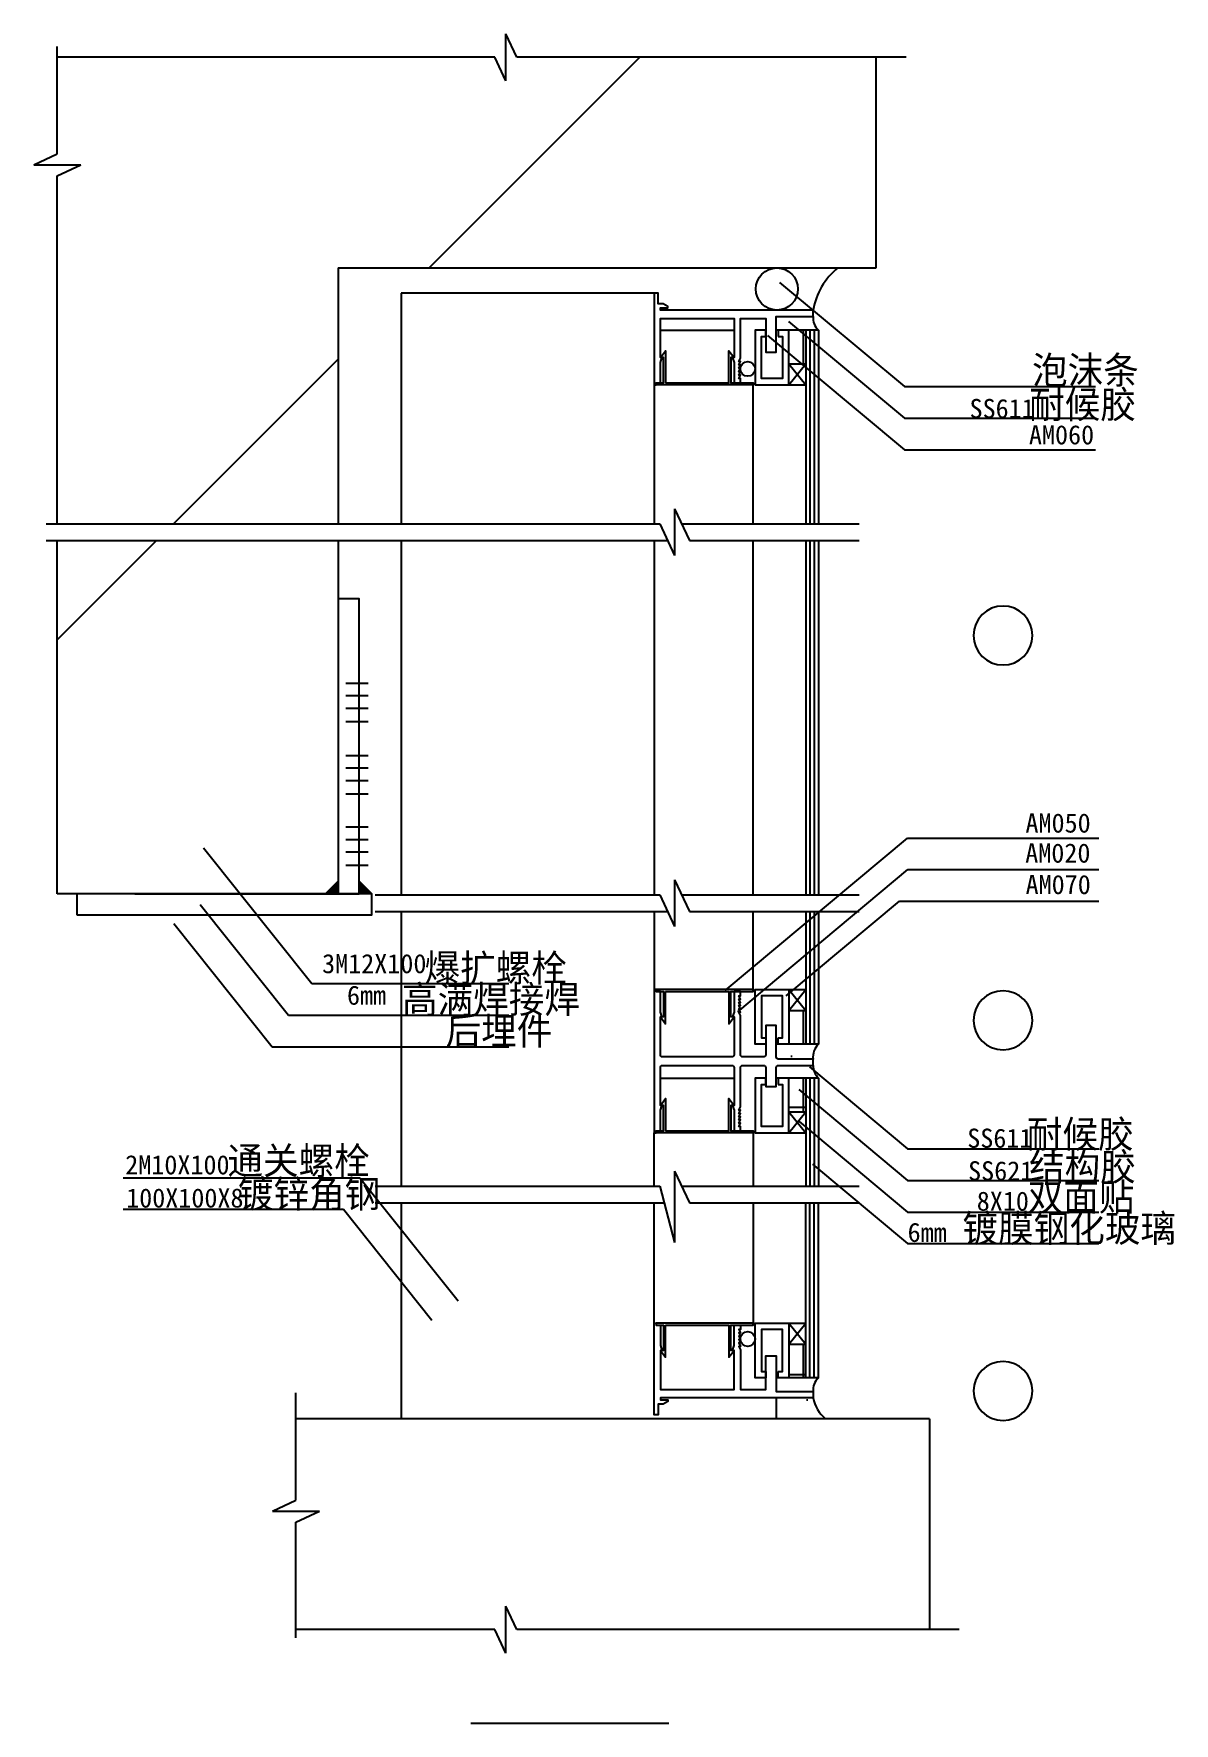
# Model space of a CAD drawing. Header units: metres. Extents: x 14261 to 68404, y 8857 to 89053.
import ezdxf

# ---------------------------------------------------------------- set-up
doc = ezdxf.new("R2010")
doc.units = ezdxf.units.M
for name, color, linetype in [('AXIS', 3, 'Continuous'), ('COLUMN', 7, 'Continuous'), ('OTHER', 122, 'Continuous'), ('PUB_DIM', 3, 'Continuous'), ('PUB_TEXT', 7, 'Continuous'), ('STAIR', 2, 'Continuous')]:
    doc.layers.add(name, color=color, linetype=linetype)
pattern_1 = [(45, (0, 0), (-22451, 22451), [])]

# ---------------------------------------------------------------- blocks, each defined once
blk = doc.blocks.new('U_X15IBN')
blk.add_lwpolyline([(23, 5), (23, 3), (3, 3), (3, 13), (23, 13), (23, 11), (26, 11), (26, 16), (0, 16), (0, 0), (26, 0), (26, 5)], close=True)
blk = doc.blocks.new('U_X13OTC')
blk.add_lwpolyline([(4.5, -1), (34.5, -1), (34.5, -16.2), (37, -13), (35.5, -13), (35.5, -1), (37, -1), (46, -1), (46, 0), (0, 0), (0, -1), (3.5, -1), (3.5, -13), (2, -13), (4.5, -16.2)], close=True)
blk = doc.blocks.new('U_X12OLE')
blk.add_lwpolyline([(37.42, 30.5, -0.51), (37.26, 30.71), (38, 32.92), (38, 42.5), (41, 42.5), (41, 40.5), (40.19, 40.5), (41, 38.89), (40.19, 38.89), (41, 37.27), (40.19, 37.27), (41, 35.66), (40.19, 35.66), (41, 34.05), (40.19, 34.05), (41, 32.44), (40.19, 32.44), (41, 30.82), (41, 12), (53, 12), (53, 28), (58, 28), (58, 11), (75.5, 11), (75.5, 8), (3, 8), (3, 7), (6.5, 7), (6.5, 6.25), (4.34, 5), (2, 5), (2, 0), (0, 0), (0, 43.5), (1, 43.5), (1, 42.5), (3, 42.5), (3, 32.92), (3.74, 30.71, -0.51), (3.58, 30.5), (3, 30.5), (3, 12), (38, 12), (38, 30.5)], format="xyb", close=True)
blk = doc.blocks.new('U_X2PDB')
blk.add_lwpolyline([(-3, 53, -0.41), (-2, 52), (-2, 42, -0.41), (-3, 41), (-21.71, 41), (-23.26, 40.23), (-23.26, 41), (-24.81, 40.23), (-24.81, 41), (-26.35, 40.23), (-26.35, 41), (-27.9, 40.23), (-27.9, 41), (-29.45, 40.23), (-29.45, 41), (-31, 40.23), (-31, 41), (-33, 41), (-33, 38), (-23.32, 38), (-21.2, 37.29, 0.51), (-21, 37.44), (-21, 38), (-3, 38, -0.41), (-2, 37), (-2, 4, -0.41), (-3, 3), (-21, 3), (-21, 3.56, 0.51), (-21.2, 3.71), (-23.32, 3), (-33, 3), (-33, 1), (-34, 1), (-34, 0), (34, 0), (34, 1), (33, 1), (33, 3), (23.32, 3), (21.2, 3.71, 0.51), (21, 3.56), (21, 3), (3, 3, -0.41), (2, 4), (2, 37, -0.41), (3, 38), (21, 38), (21, 37.44, 0.51), (21.2, 37.29), (23.32, 38), (33, 38), (33, 41), (31, 41), (31, 40.23), (29.45, 41), (29.45, 40.23), (27.9, 41), (27.9, 40.23), (26.35, 41), (26.35, 40.23), (24.81, 41), (24.81, 40.23), (23.26, 41), (23.26, 40.23), (21.71, 41), (3, 41, -0.41), (2, 42), (2, 52, -0.41), (3, 53), (12, 53), (12, 58), (3, 58, -0.41), (2, 59), (2, 75.5), (-1, 75.5), (-1, 59, -0.41), (-2, 58), (-17, 58), (-17, 53)], format="xyb", close=True)
blk = doc.blocks.new('_INDEX1')
blk.add_lwpolyline([(-0.5, 0, 1), (0.5, 0, 1)], format="xyb", close=True)

msp = doc.modelspace()

# ---------------------------------------------------------------- hatches: boundary and pattern name
at = {"layer": 'AXIS'}
h = msp.add_hatch(dxfattribs=at)
h.set_pattern_fill('AN31C', scale=10000)
h.set_pattern_definition(pattern_1)
h.paths.add_polyline_path([(19782.75, 60328.1), (20748.76, 61112.46), (20748.76, 61160.95), (20915.22, 61128.11), (20915.31, 61128.11), (20915.31, 61128.09), (21359.28, 61040.51), (21359.28, 61345.1), (22459.23, 61128.11), (28708.54, 61128.11), (28708.54, 64995.43), (15374.88, 64995.43), (15374.88, 48228.1), (16308.54, 48228.1), (19908.55, 48228.1), (19908.55, 54536.71), (19703.26, 55577.37), (19996.14, 55577.37), (19875.7, 56187.89), (19924.18, 56187.89), (20708.54, 57153.89), (21492.9, 56187.89), (21541.39, 56187.89), (21508.55, 56021.42), (21508.55, 56021.33), (21508.53, 56021.33), (21420.95, 55577.37), (21725.54, 55577.37), (21508.55, 54477.41), (21508.55, 48228.1), (28108.54, 48228.1), (28708.54, 48828.1), (28708.54, 59528.11), (22399.93, 59528.11), (21359.28, 59322.82), (21359.28, 59615.7), (20748.76, 59495.26), (20748.76, 59543.74)])
h.paths.add_polyline_path([(15374.88, 65795.43), (28708.54, 65795.43), (28708.54, 77938.52), (54258.54, 77938.52), (54258.54, 87938.52), (37186.45, 87938.52), (36667.38, 89052.79), (36667.38, 86824.26), (36148.31, 87938.52), (15374.88, 87938.52), (15374.88, 83352.16), (14260.61, 82833.09), (16489.14, 82833.09), (15374.88, 82314.02)])
h = msp.add_hatch(dxfattribs=at)
h.set_pattern_fill('ANSI37', scale=5000)
h.paths.add_polyline_path([(50539.25, 76938.52, 1), (48539.25, 76938.52, 1)])
h = msp.add_hatch(dxfattribs=at)
h.set_pattern_fill('ANSI32', scale=5000)
h.paths.add_polyline_path([(28708.54, 60328.1), (29708.54, 60328.1), (29708.54, 48228.1), (28708.54, 48228.1)])
h.paths.add_polyline_path([(29708.54, 62228.1), (29708.54, 60328.1), (29508.54, 60328.1), (28708.54, 60328.1), (28708.54, 62228.1)])
h = msp.add_hatch(dxfattribs=at)
h.set_pattern_fill('ANSI32', scale=5000)
h.paths.add_polyline_path([(21308.54, 47228.1), (19808.54, 47228.1), (16308.54, 47228.1), (16308.54, 48228.1), (21308.54, 48228.1)])
h.paths.add_polyline_path([(30308.54, 47228.1), (21308.54, 47228.1), (21308.54, 47428.1), (21308.54, 48228.1), (30308.54, 48228.1)])
h = msp.add_hatch(dxfattribs=at)
h.set_pattern_fill('SOLID')
h.paths.add_polyline_path([(29708.54, 48828.1), (29708.54, 48228.1), (30308.54, 48228.1)])
h = msp.add_hatch(dxfattribs=at)
h.set_pattern_fill('AN31C', scale=10000)
h.set_pattern_definition(pattern_1)
h.paths.add_polyline_path([(34642.94, 23301.67), (32708.54, 23301.67), (26708.54, 23301.67), (26708.54, 19439.4), (25594.28, 18920.33), (27822.81, 18920.33), (26708.54, 18401.26), (26708.54, 13301.67), (36148.31, 13301.67), (36667.38, 12187.4), (36667.38, 14415.93), (37186.45, 13301.67), (56779.5, 13301.67), (56779.5, 23301.67), (41242.94, 23301.67), (41242.94, 17052.36), (41459.93, 15952.4), (41155.34, 15952.4), (41242.92, 15508.44), (41242.94, 15508.44), (41242.94, 15341.89), (41227.29, 15341.89), (40442.93, 14375.88), (39658.58, 15341.89), (39642.94, 15341.89), (39642.94, 15508.44), (39730.53, 15952.4), (39437.65, 15952.4), (39642.94, 16993.06), (39642.94, 23301.67), (36242.94, 23301.67), (36242.94, 17052.36), (36459.93, 15952.4), (36155.34, 15952.4), (36242.92, 15508.44), (36242.94, 15508.44), (36242.94, 15341.89), (36227.29, 15341.89), (35442.93, 14375.88), (34658.58, 15341.89), (34642.94, 15341.89), (34642.94, 15508.44), (34730.53, 15952.4), (34437.65, 15952.4), (34642.94, 16993.06)])
at = {"layer": 'COLUMN'}
h = msp.add_hatch(dxfattribs=at)
h.set_pattern_fill('SOLID')
h.paths.add_polyline_path([(28708.54, 48828.1), (28708.54, 48228.1), (28108.54, 48228.1)])
at = {"layer": 'OTHER'}
h = msp.add_hatch(dxfattribs=at)
h.set_pattern_fill('ANSI31', scale=2500)
h.paths.add_polyline_path([(47508.54, 75488.52, 0.41), (47408.54, 75588.52), (44108.54, 75588.52, 0.41), (44008.54, 75488.52), (44008.54, 74988.52), (47508.54, 74988.52)])
h = msp.add_hatch(dxfattribs=at)
h.set_pattern_fill('ANSI31', scale=2500)
h.paths.add_polyline_path([(47508.54, 39483.79), (47508.54, 39983.79, 0.41), (47408.54, 40083.79), (44108.54, 40083.79, 0.41), (44008.54, 39983.79), (44008.54, 39483.79)])
at = {"layer": 'PUB_DIM'}
h = msp.add_hatch(dxfattribs=at)
h.set_pattern_fill('AR-SAND', scale=500)
h.paths.add_polyline_path([(50539.25, 76938.52, -0.41), (49539.25, 75938.52), (51258.54, 75938.52, -0.18), (52433, 77938.52), (49539.25, 77938.52, -0.41)])
h = msp.add_hatch(dxfattribs=at)
h.set_pattern_fill('AR-SAND', scale=500)
h.paths.add_polyline_path([(50908.54, 74988.52), (51508.54, 74988.52, -0.22), (51258.54, 75638.52), (49508.54, 75638.52), (49508.54, 74988.52), (49608.54, 74988.52), (50108.54, 74988.52)])
h = msp.add_hatch(dxfattribs=at)
h.set_pattern_fill('AR-SAND', scale=200)
h.paths.add_polyline_path([(50108.54, 41083.79), (49608.54, 41083.79), (49508.54, 41083.79), (49508.54, 40433.79), (51258.54, 40433.79, -0.22), (51508.54, 41083.79), (50908.54, 41083.79)])
h = msp.add_hatch(dxfattribs=at)
h.set_pattern_fill('AR-SAND', scale=200)
h.paths.add_polyline_path([(50108.54, 39483.79), (50908.54, 39483.79), (51508.54, 39483.79, -0.2), (51258.54, 40083.79), (49608.54, 40083.79, 0.41), (49508.54, 39983.79), (49508.54, 39483.79), (49608.54, 39483.79)])
h = msp.add_hatch(dxfattribs=at)
h.set_pattern_fill('AR-SAND', scale=200)
h.paths.add_polyline_path([(50108.54, 25251.67), (49608.54, 25251.67), (49508.54, 25251.67), (49508.54, 24601.67), (51258.54, 24601.67, -0.22), (51508.54, 25251.67), (50908.54, 25251.67)])
h = msp.add_hatch(dxfattribs=at)
h.set_pattern_fill('AR-SAND', scale=200)
h.paths.add_polyline_path([(49508.54, 24301.67), (49508.54, 23301.67), (51855.63, 23301.67, -0.17), (51258.54, 24301.67)])
at = {"layer": 'STAIR'}
h = msp.add_hatch(dxfattribs=at)
h.set_pattern_fill('NET', scale=2000)
h.paths.add_polyline_path([(50108.54, 73388.52), (50108.54, 74988.52), (50908.54, 74988.52), (50908.54, 73388.52)])
h = msp.add_hatch(dxfattribs=at)
h.set_pattern_fill('ANSI37', scale=2000)
h.paths.add_polyline_path([(48508.54, 73143.58, 1), (47808.54, 73143.58, 1)])
h = msp.add_hatch(dxfattribs=at)
h.set_pattern_fill('NET', scale=2000)
h.paths.add_polyline_path([(50108.54, 42683.79), (50108.54, 41083.79), (50908.54, 41083.79), (50908.54, 42683.79)])
h = msp.add_hatch(dxfattribs=at)
h.set_pattern_fill('NET', scale=2000)
h.paths.add_polyline_path([(50108.54, 37883.79), (50108.54, 39483.79), (50908.54, 39483.79), (50908.54, 37883.79)])
h = msp.add_hatch(dxfattribs=at)
h.set_pattern_fill('ANSI37', scale=2000)
h.paths.add_polyline_path([(48508.54, 27096.61, 1), (47808.54, 27096.61, 1)])
h = msp.add_hatch(dxfattribs=at)
h.set_pattern_fill('NET', scale=2000)
h.paths.add_polyline_path([(50108.54, 26851.67), (50108.54, 25251.67), (50908.54, 25251.67), (50908.54, 26851.67)])

# ---------------------------------------------------------------- linework, layer by layer
msp.add_line((35016.42, 8857.02), (44413.96, 8857.02))
at = {"layer": 'AXIS'}
for p, q in [((37186.45, 87938.52), (36667.38, 89052.79)), ((36667.38, 86824.26), (36667.38, 89052.79)), ((15374.88, 83352.16), (15374.88, 88455.21)), ((36148.31, 87938.52), (15374.88, 87938.52)), ((36667.38, 86824.26), (36148.31, 87938.52)), ((55676.58, 87938.52), (37186.45, 87938.52)), ((14260.61, 82833.09), (15374.88, 83352.16)), ((14260.61, 82833.09), (16489.14, 82833.09)), ((15374.88, 82314.02), (16489.14, 82833.09)), ((15374.88, 65795.43), (15374.88, 82314.02)), ((49667.59, 77253.33), (55591.31, 72307.72)), ((43708.54, 76738.52), (31708.54, 76738.52)), ((50094.73, 75396.72), (55591.31, 70807.72)), ((49089.76, 74735.75), (55591.31, 69307.72)), ((55591.31, 72307.72), (64671.59, 72307.72)), ((55591.31, 70807.72), (64671.59, 70807.72)), ((55591.31, 69307.72), (64671.59, 69307.72)), ((14847.72, 65795.43), (43976.18, 65795.43)), ((43976.18, 65795.43), (44681.59, 64281.16)), ((44681.59, 66509.69), (44681.59, 64281.16)), ((44681.59, 66509.69), (45386.99, 64995.43)), ((45014.32, 65795.43), (53447.43, 65795.43)), ((14847.72, 64995.43), (44348.85, 64995.43)), ((15374.88, 48228.1), (15374.88, 64995.43)), ((45386.99, 64995.43), (53447.43, 64995.43)), ((29072.98, 58231.36), (30133.77, 58231.36)), ((29072.98, 57637.86), (30133.77, 57637.86)), ((29072.98, 57044.37), (30133.77, 57044.37)), ((29072.98, 56408.47), (30133.77, 56408.47)), ((29072.98, 54797.55), (30133.77, 54797.55)), ((29072.98, 54204.05), (30133.77, 54204.05)), ((29072.98, 53610.55), (30133.77, 53610.55)), ((29072.98, 52974.66), (30133.77, 52974.66)), ((29072.98, 51406.12), (30133.77, 51406.12)), ((29072.98, 50812.63), (30133.77, 50812.63)), ((47077.36, 43637), (55746.75, 50874.91)), ((55746.75, 50874.91), (64827.02, 50874.91)), ((22321.25, 50408.85), (27455.84, 43969.72)), ((29072.98, 50219.13), (30133.77, 50219.13)), ((29072.98, 49583.23), (30133.77, 49583.23)), ((47689.11, 42633.38), (55763.95, 49374.91)), ((55763.95, 49374.91), (64827.02, 49374.91)), ((30308.54, 48228.1), (29708.54, 48828.1)), ((30473.96, 48183.79), (43976.18, 48183.79)), ((43976.18, 48183.79), (44681.59, 46669.52)), ((44681.59, 48898.05), (44681.59, 46669.52)), ((44681.59, 48898.05), (45386.99, 47383.79)), ((45014.32, 48183.79), (53447.43, 48183.79)), ((22159.46, 47728.1), (26352.52, 42469.72)), ((30473.96, 47383.79), (44348.85, 47383.79)), ((45386.99, 47383.79), (53447.43, 47383.79)), ((49986.9, 43390.83), (55357.81, 47874.91)), ((55357.81, 47874.91), (64827.02, 47874.91)), ((20909.98, 46814.95), (25571, 40969.72)), ((27455.84, 43969.72), (36809.48, 43969.72)), ((26352.52, 42469.72), (36809.48, 42469.72)), ((25571, 40969.72), (36809.48, 40969.72)), ((51082.94, 40015.6), (55746.75, 36121.87)), ((50577.9, 38937.24), (55746.75, 34621.87)), ((50601.9, 37417.21), (55746.75, 33121.87)), ((55746.75, 36121.87), (64827.02, 36121.87)), ((51234.95, 35388.68), (55746.75, 31621.87)), ((29745.33, 34735.04), (18506.85, 34735.04)), ((34406.34, 28889.81), (29745.33, 34735.04)), ((44681.59, 35068.5), (44681.59, 31669.52)), ((44681.59, 35068.5), (45386.99, 33554.23)), ((55746.75, 34621.87), (64827.02, 34621.87)), ((30473.96, 34354.23), (43976.18, 34354.23)), ((43976.18, 34354.23), (44681.59, 31669.52)), ((45014.32, 34354.23), (53447.43, 34354.23)), ((28963.81, 33235.04), (18506.85, 33235.04)), ((33156.87, 27976.66), (28963.81, 33235.04)), ((30473.96, 33554.23), (44186.38, 33554.23)), ((45386.99, 33554.23), (53447.43, 33554.23)), ((55746.75, 33121.87), (64827.02, 33121.87)), ((55746.75, 31621.87), (64827.02, 31621.87)), ((26708.54, 19439.4), (26708.54, 24542.45)), ((49508.54, 24301.67), (49508.54, 23301.67)), ((56779.5, 23301.67), (26708.54, 23301.67)), ((56779.5, 23301.67), (56779.5, 13301.67)), ((25594.28, 18920.33), (26708.54, 19439.4)), ((25594.28, 18920.33), (27822.81, 18920.33)), ((26708.54, 18401.26), (27822.81, 18920.33)), ((26708.54, 12908.08), (26708.54, 18401.26)), ((37186.45, 13301.67), (36667.38, 14415.93)), ((36667.38, 12187.4), (36667.38, 14415.93)), ((36148.31, 13301.67), (26708.54, 13301.67)), ((36667.38, 12187.4), (36148.31, 13301.67)), ((58197.53, 13301.67), (37186.45, 13301.67))]:
    msp.add_line(p, q, dxfattribs=at)
for points in [[(28708.54, 48228.1), (29708.54, 48228.1), (29708.54, 62228.1), (28708.54, 62228.1)], [(16308.54, 47228.1), (30308.54, 47228.1), (30308.54, 48228.1), (16308.54, 48228.1)]]:
    msp.add_lwpolyline(points, close=True, dxfattribs=at)
msp.add_circle((49539.25, 76938.52), 1000, dxfattribs=at)
for centre, radius, start, end in [((54539.11, 75356.92), 3331.73, 129.21, 169.95), ((53012.78, 24670.84), 1792.66, 191.88, 229.8)]:
    msp.add_arc(centre, radius, start, end, dxfattribs=at)
at = {"layer": 'COLUMN'}
for p, q in [((54258.54, 77938.52), (54258.54, 87938.52)), ((28708.54, 77938.52), (54258.54, 77938.52)), ((28708.54, 77938.52), (28708.54, 65795.43)), ((28708.54, 64995.43), (28708.54, 48228.1)), ((16308.54, 48228.1), (15374.88, 48228.1)), ((19064.79, 48228.1), (28708.54, 48228.1)), ((28108.54, 48228.1), (28708.54, 48828.1))]:
    msp.add_line(p, q, dxfattribs=at)
at = {"layer": 'OTHER'}
for p, q in [((44008.54, 74988.52), (47508.54, 74988.52)), ((44008.54, 39483.79), (47508.54, 39483.79))]:
    msp.add_line(p, q, dxfattribs=at)
at = {"layer": 'PUB_DIM'}
for p, q in [((31708.54, 76738.52), (31708.54, 65795.43)), ((49608.54, 74988.52), (49508.54, 74988.52)), ((51508.54, 74988.52), (50108.54, 74988.52)), ((50908.54, 74988.52), (50908.54, 65795.43)), ((51508.54, 74988.52), (51508.54, 65795.43)), ((50108.54, 73388.52), (50908.54, 73388.52)), ((50108.54, 72388.52), (50908.54, 72388.52)), ((31708.54, 64995.43), (31708.54, 48183.79)), ((50908.54, 64995.43), (50908.54, 48183.79)), ((51508.54, 64995.43), (51508.54, 48183.79)), ((31708.54, 47383.79), (31708.54, 34354.23)), ((50908.54, 47383.79), (50908.54, 41083.79)), ((51508.54, 47383.79), (51508.54, 41083.79)), ((50108.54, 43683.79), (50908.54, 43683.79)), ((50108.54, 42683.79), (50908.54, 42683.79)), ((49608.54, 41083.79), (49508.54, 41083.79)), ((51508.54, 41083.79), (50108.54, 41083.79)), ((51508.54, 39483.79), (50108.54, 39483.79)), ((50908.54, 39483.79), (50908.54, 34354.23)), ((51508.54, 39483.79), (51508.54, 34354.23)), ((50108.54, 37883.79), (50908.54, 37883.79)), ((50108.54, 36883.79), (50908.54, 36883.79)), ((31708.54, 33554.23), (31708.54, 23301.67)), ((50908.54, 25251.67), (50908.54, 33554.23)), ((51508.54, 25251.67), (51508.54, 33554.23)), ((50108.54, 27851.67), (50908.54, 27851.67)), ((50108.54, 26851.67), (50908.54, 26851.67)), ((49608.54, 25251.67), (49508.54, 25251.67)), ((51508.54, 25251.67), (50108.54, 25251.67))]:
    msp.add_line(p, q, dxfattribs=at)
for centre in [(48158.54, 73143.58), (48158.54, 27096.61)]:
    msp.add_circle(centre, 350, dxfattribs=at)
at = {"layer": 'STAIR'}
for p, q in [((51108.54, 74988.52), (51108.54, 65795.43)), ((51308.54, 74988.52), (51308.54, 65795.43)), ((50108.54, 73388.52), (50908.54, 72388.52)), ((50108.54, 72388.52), (50908.54, 73388.52)), ((43708.54, 72388.52), (43708.54, 65795.43)), ((48408.54, 65795.43), (48408.54, 72388.52)), ((43708.54, 64995.43), (43708.54, 48183.79)), ((48408.54, 48183.79), (48408.54, 64995.43)), ((51108.54, 64995.43), (51108.54, 48183.79)), ((51308.54, 64995.43), (51308.54, 48183.79)), ((43708.54, 47383.79), (43708.54, 43683.79)), ((48408.54, 43683.79), (48408.54, 47383.79)), ((51108.54, 47383.79), (51108.54, 41083.79)), ((51308.54, 47383.79), (51308.54, 41083.79)), ((50108.54, 42683.79), (50908.54, 43683.79)), ((50108.54, 43683.79), (50908.54, 42683.79)), ((49608.54, 39483.79), (49508.54, 39483.79)), ((51108.54, 39483.79), (51108.54, 34354.23)), ((51308.54, 39483.79), (51308.54, 34354.23)), ((50108.54, 36883.79), (50908.54, 37883.79)), ((50108.54, 37883.79), (50908.54, 36883.79)), ((43708.54, 34354.23), (43708.54, 36883.79)), ((48408.54, 36883.79), (48408.54, 34354.23)), ((43708.54, 27851.67), (43708.54, 33554.23)), ((48408.54, 33554.23), (48408.54, 27851.67)), ((51108.54, 25251.67), (51108.54, 33554.23)), ((51308.54, 25251.67), (51308.54, 33554.23)), ((50108.54, 27851.67), (50908.54, 26851.67)), ((50108.54, 26851.67), (50908.54, 27851.67))]:
    msp.add_line(p, q, dxfattribs=at)
for centre, radius, start, end in [((52074.53, 75579.29), 818.14, 175.85, 226.23), ((52094.06, 40480.03), 841.04, 134.12, 186.57), ((52094.83, 40080.16), 836.3, 179.75, 225.49), ((52074.53, 24660.9), 818.14, 133.77, 184.15)]:
    msp.add_arc(centre, radius, start, end, dxfattribs=at)

# ---------------------------------------------------------------- block references
at = {"yscale": 100, "zscale": 100}
for name, p, xscale, rotation in [('U_X12OLE', (43708.54, 76738.52), -100, 180), ('U_X15IBN', (50108.54, 72388.52), 100, 90), ('U_X13OTC', (43808.54, 72388.52), -100, 180), ('U_X2PDB', (43708.54, 40283.79), 100, 270), ('U_X15IBN', (50108.54, 43683.79), -100, 90), ('U_X15IBN', (50108.54, 36883.79), 100, 90), ('U_X13OTC', (43808.54, 36883.79), -100, 180), ('U_X15IBN', (50108.54, 27851.67), -100, 90)]:
    msp.add_blockref(name, p, dxfattribs=dict(at, xscale=xscale, rotation=rotation))
at = {"xscale": 100, "yscale": 100, "zscale": 100}
for name, p in [('U_X13OTC', (43808.54, 43683.79)), ('U_X12OLE', (43708.54, 23501.67)), ('U_X13OTC', (43808.54, 27851.67))]:
    msp.add_blockref(name, p, dxfattribs=at)
at = {"layer": 'PUB_TEXT', "xscale": 2800, "yscale": 2800, "zscale": 2800}
for p in [(60276.75, 60490.19), (60276.75, 42220.98), (60276.75, 24628.42)]:
    msp.add_blockref('_INDEX1', p, dxfattribs=at)

# ---------------------------------------------------------------- texts
at = {"layer": 'PUB_TEXT'}
for s, height, p in [('泡沫条', 1300, (61654.38, 72435.7)), ('耐候胶', 1300, (61514.18, 70807.72)), ('SS611', 910, (58687.1, 70807.72)), ('AM060', 910, (61506.32, 69563.68)), ('AM050', 910, (61341.77, 51134.5)), ('AM020', 910, (61330.68, 49708.75)), ('AM070', 910, (61347.56, 48214.5)), ('3M12X100', 910, (27949.32, 44459.72)), ('爆扩螺栓', 1300, (32808.21, 44059.49)), ('6mm', 910, (29130.6, 42959.72)), ('高满焊接焊', 1300, (31743.6, 42569.72)), ('后埋件', 1300, (33812.57, 41069.72)), ('SS611', 910, (58578.1, 36171.41)), ('耐候胶', 1300, (61405.19, 36171.41)), ('通关螺栓', 1300, (23453.08, 34911.1)), ('结构胶', 1300, (61511.13, 34621.87)), ('2M10X100', 910, (18602.38, 34911.1)), ('SS621', 910, (58619.47, 34621.87)), ('镀锌角钢', 1300, (23950.98, 33335.04)), ('双面贴', 1300, (61442.81, 33184.02)), ('100X100X8 ', 910, (18646.37, 33335.04)), ('8X10', 910, (59028.68, 33184.02)), ('镀膜钢化玻璃', 1300, (58351.56, 31703.11)), ('6mm', 910, (55746.75, 31703.11))]:
    msp.add_text(s, height=height, dxfattribs=at).set_placement(p)

doc.saveas('drawing.dxf')
